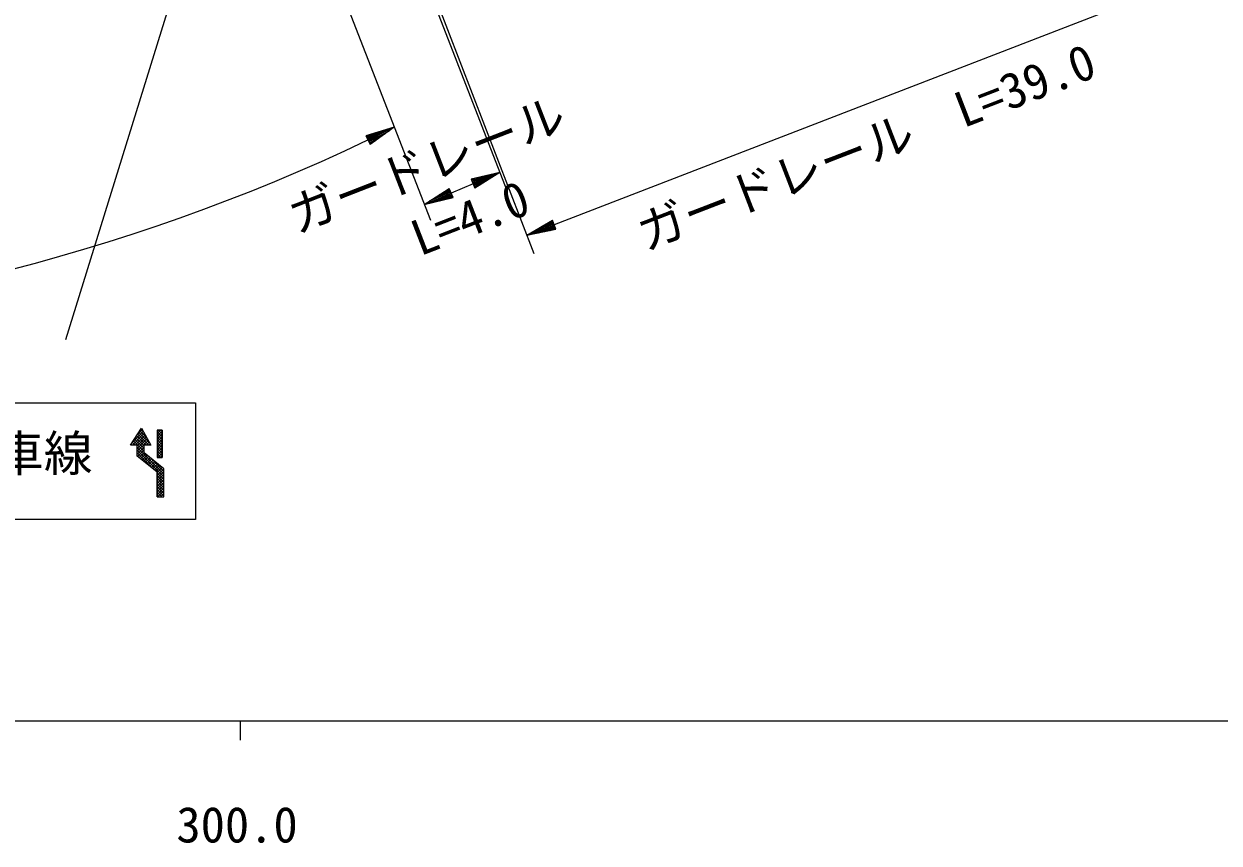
# Model space of a CAD drawing. Units: millimetres, scale not verified. Extents: x 40000 to 680000, y 20000 to 380000.
# Drawn here: x 356894 to 418299, y 198715 to 240783 of the extents above; entities that cross this region are included whole.
import ezdxf
from ezdxf.enums import TextEntityAlignment as Align

# ---------------------------------------------------------------- set-up
doc = ezdxf.new("R2010")
doc.units = ezdxf.units.MM
doc.header["$LTSCALE"] = 1000
for name, color, linetype, lineweight in [('M-STR-HTXT', 7, 'Continuous', 13), ('M-STR-STRC', 7, 'Continuous', 25), ('M-TTL-BAND', 7, 'Continuous', 25)]:
    doc.layers.add(name, color=color, linetype=linetype, lineweight=lineweight)
doc.styles.add('ＭＳ ゴシック', font='')
doc.styles.get('ＭＳ ゴシック').set_extended_font_data('MS Gothic')

msp = doc.modelspace()

# ---------------------------------------------------------------- hatches: boundary and pattern name
at = {"layer": 'M-STR-STRC'}
h = msp.add_hatch(dxfattribs=at)
h.set_pattern_fill('USER', color=256, style=0, pattern_type=2)
h.set_pattern_definition([(135, (364090, 217522), (-70.7107, -70.7107), []), (225, (364090, 217522), (70.7107, -70.7107), [])])
h.paths.add_polyline_path([(363741, 216500), (363741, 217767), (362717, 218586), (362717, 219152), (362378, 219152), (362940, 220020), (363407, 219152), (363066, 219152), (363066, 218754), (364090, 217935), (364090, 216500)])
h = msp.add_hatch(dxfattribs=at)
h.set_pattern_fill('USER', color=256, style=0, pattern_type=2)
h.set_pattern_definition([(315, (363994, 219727), (70.711, 70.711), []), (45, (363994, 219727), (-70.711, 70.711), [])])
h.paths.add_polyline_path([(363740, 219926), (363740, 218512), (363994, 218512), (363994, 219926)])

# ---------------------------------------------------------------- linework, layer by layer
at = {"layer": 'M-STR-HTXT'}
for p, q in [((375393, 248475), (381711, 232226)), ((371462, 246946), (377780, 230698)), ((376985, 244821), (383099, 228994)), ((414696, 242271), (384138, 230467)), ((375922, 235476), (374467, 235035)), ((374511, 234946), (375049, 235211)), ((375340, 235299), (374533, 234901)), ((374555, 234856), (375631, 235388)), ((375922, 235476), (374578, 234811)), ((374600, 234766), (375676, 235298)), ((375922, 235476), (374688, 234587)), ((374467, 235035), (374688, 234587)), ((374758, 235123), (374489, 234990)), ((375429, 235120), (374622, 234721)), ((374644, 234677), (375182, 234942)), ((374935, 234765), (374666, 234632)), ((381349, 233158), (379870, 232804)), ((379870, 232804), (380065, 232343)), ((380166, 232875), (379890, 232758)), ((379909, 232712), (380462, 232946)), ((380757, 233017), (379929, 232666)), ((379948, 232620), (381053, 233088)), ((381349, 233158), (379968, 232574)), ((379987, 232528), (381092, 232995)), ((380835, 232832), (380006, 232481)), ((381349, 233158), (380065, 232343)), ((377463, 231513), (378747, 232328)), ((378825, 232144), (377720, 231676)), ((377977, 231839), (378806, 232190)), ((378786, 232236), (378234, 232002)), ((378490, 232165), (378767, 232282)), ((378942, 231868), (378747, 232328)), ((379968, 232574), (378845, 232098)), ((380026, 232435), (380578, 232669)), ((380322, 232506), (380045, 232389)), ((377463, 231513), (378845, 232098)), ((377463, 231513), (378942, 231868)), ((378864, 232052), (377759, 231584)), ((378055, 231655), (378884, 232006)), ((378903, 231960), (378351, 231726)), ((378646, 231797), (378923, 231914)), ((382738, 229927), (384048, 230701)), ((382738, 229927), (384138, 230467)), ((384120, 230514), (383000, 230082)), ((384156, 230421), (383036, 229988)), ((383262, 230236), (384102, 230561)), ((383334, 230050), (384174, 230374)), ((384084, 230607), (383524, 230391)), ((384192, 230327), (383632, 230111)), ((383786, 230546), (384066, 230654)), ((383930, 230173), (384210, 230281)), ((384228, 230234), (384048, 230701)), ((382738, 229927), (384228, 230234))]:
    msp.add_line(p, q, dxfattribs=at)
msp.add_arc((331017, 326358), 101370, 248.59083, 295.44626, dxfattribs=at)
at = {"layer": 'M-STR-STRC'}
for p, q in [((359040, 224580), (370103, 260183)), ((349692, 221317), (365715, 221317)), ((365715, 221317), (365715, 215324)), ((363740, 219926), (363740, 218512)), ((363994, 219926), (363740, 219926)), ((363994, 219926), (363994, 218512)), ((363740, 218512), (363994, 218512)), ((363741, 216500), (364090, 216500)), ((365715, 215324), (349692, 215324))]:
    msp.add_line(p, q, dxfattribs=at)
for points in [[(362717, 219152), (362378, 219152), (362940, 220020), (363407, 219152), (363066, 219152)], [(363741, 216500), (363741, 217767), (362717, 218586), (362717, 219152)], [(364090, 216500), (364090, 217935), (363066, 218754), (363066, 219152)]]:
    msp.add_lwpolyline(points, dxfattribs=at)
at = {"layer": 'M-TTL-BAND'}
for p, q in [((40000, 205000), (579000, 205000)), ((368000, 205000), (368000, 204000))]:
    msp.add_line(p, q, dxfattribs=at)

# ---------------------------------------------------------------- texts
at = {"layer": 'M-STR-HTXT', "style": 'ＭＳ ゴシック'}
for s, rotation, p in [('ガードレール\u3000L=39.0', 21.119, (400678, 233104)), ('ガードレール', 21.251, (378101, 232207)), ('L=4.0', 21.251, (380345, 229459))]:
    msp.add_text(s, height=1833, rotation=rotation, dxfattribs=at).set_placement(p, align=Align.BOTTOM_CENTER)
at = {"layer": 'M-STR-STRC', "style": 'ＭＳ ゴシック'}
msp.add_text('登坂車線', height=1833, dxfattribs=at).set_placement((355418, 217265), align=Align.BOTTOM_CENTER)
at = {"layer": 'M-TTL-BAND', "style": 'ＭＳ ゴシック'}
msp.add_text('300.0', height=1833, dxfattribs=at).set_placement((367844, 198195), align=Align.BOTTOM_CENTER)

doc.saveas('drawing.dxf')
